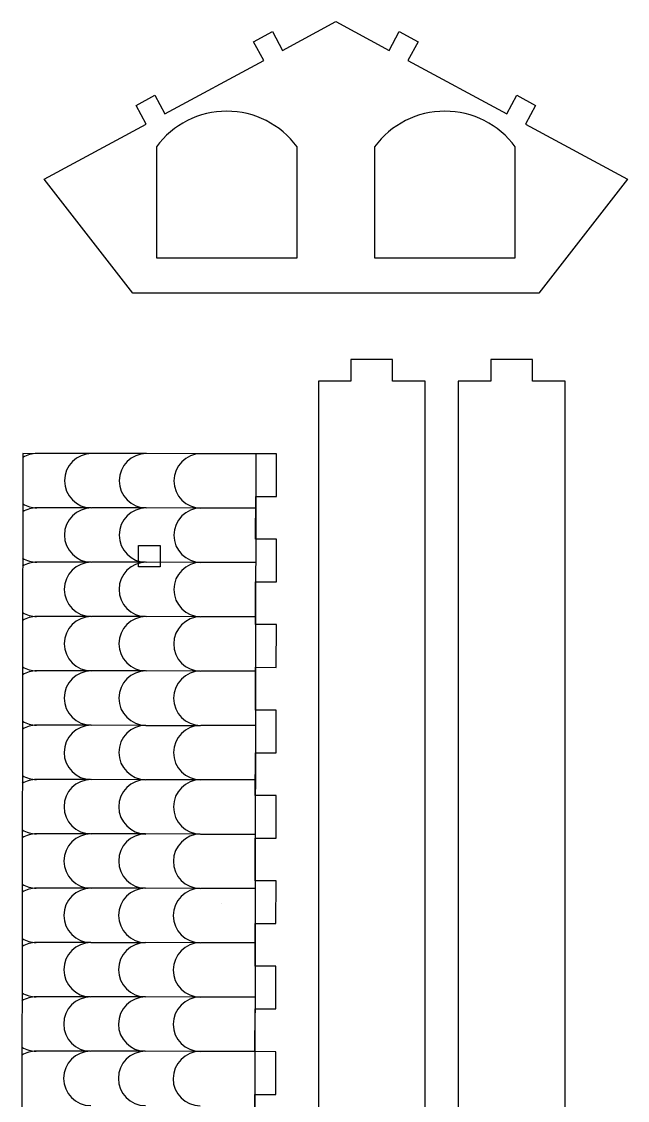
# Model space of a CAD drawing. Extents: x 3 to 797, y -421 to 397.
# Drawn here: x 488.9 to 602.3, y -232.6 to -30.5 of the extents above; entities that cross this region are included whole.
import ezdxf

# ---------------------------------------------------------------- set-up
doc = ezdxf.new("R2010")
doc.units = 0
doc.header["$MEASUREMENT"] = 0
for name, color, linetype in [('DEFAULT', 7, 'CONTINUOUS'), ('LAYER_02', 1, 'CONTINUOUS'), ('PLAT', 7, 'CONTINUOUS')]:
    doc.layers.add(name, color=color, linetype=linetype)

msp = doc.modelspace()

# ---------------------------------------------------------------- linework, layer by layer
at = {"layer": 'DEFAULT'}
for p, q in [((537.78, -35.91), (547.75, -30.51)), ((547.75, -30.51), (557.71, -35.91)), ((532.36, -34.3), (535.87, -32.39)), ((534.26, -37.81), (532.36, -34.3)), ((535.87, -32.39), (537.78, -35.91)), ((557.71, -35.91), (559.62, -32.39)), ((559.62, -32.39), (563.13, -34.3)), ((563.13, -34.3), (561.23, -37.81)), ((515.77, -47.82), (534.26, -37.81)), ((561.23, -37.81), (579.72, -47.82)), ((510.35, -46.21), (513.87, -44.31)), ((513.87, -44.31), (515.77, -47.82)), ((579.72, -47.82), (581.62, -44.31)), ((581.62, -44.31), (585.14, -46.21)), ((512.26, -49.73), (510.35, -46.21)), ((585.14, -46.21), (583.24, -49.73)), ((493.18, -60.06), (512.26, -49.73)), ((583.24, -49.73), (602.31, -60.06)), ((509.75, -81.39), (493.18, -60.06)), ((602.31, -60.06), (585.75, -81.39)), ((585.75, -81.39), (509.75, -81.39)), ((558.37, -93.84), (550.56, -93.84)), ((550.56, -93.84), (550.56, -97.89)), ((558.37, -97.89), (558.37, -93.84)), ((584.55, -93.84), (576.74, -93.84)), ((576.74, -93.84), (576.74, -97.89)), ((584.55, -97.89), (584.55, -93.84)), ((550.56, -97.89), (544.47, -97.89)), ((544.47, -97.89), (544.47, -301.89)), ((564.47, -97.89), (558.37, -97.89)), ((564.47, -301.89), (564.47, -97.89)), ((576.74, -97.89), (570.64, -97.89)), ((570.64, -97.89), (570.64, -301.89)), ((590.64, -97.89), (584.55, -97.89)), ((590.64, -301.89), (590.64, -97.89))]:
    msp.add_line(p, q, dxfattribs=at)
at = {"layer": 'LAYER_02'}
for p, q in [((514.17, -53.96), (514.17, -74.74)), ((540.49, -74.74), (540.49, -53.96)), ((555, -53.96), (555, -74.74)), ((581.32, -74.74), (581.32, -53.96)), ((514.17, -74.74), (540.49, -74.74)), ((555, -74.74), (581.32, -74.74)), ((501.93, -111.44), (491.79, -111.42)), ((512.18, -111.45), (502.04, -111.44)), ((522.42, -111.47), (512.28, -111.45)), ((532.66, -111.48), (522.52, -111.47)), ((532.76, -111.48), (532.44, -335.48)), ((501.92, -121.62), (491.78, -121.6)), ((512.16, -121.63), (502.02, -121.62)), ((522.4, -121.64), (512.26, -121.63)), ((532.65, -121.66), (522.51, -121.64)), ((501.9, -131.79), (491.77, -131.78)), ((512.15, -131.81), (502.01, -131.79)), ((522.39, -131.82), (512.25, -131.81)), ((532.63, -131.84), (522.49, -131.82)), ((501.89, -141.97), (491.75, -141.96)), ((512.13, -141.99), (501.99, -141.97)), ((522.37, -142), (512.24, -141.99)), ((532.62, -142.02), (522.48, -142)), ((501.87, -152.15), (491.74, -152.14)), ((512.12, -152.17), (501.98, -152.15)), ((522.36, -152.18), (512.22, -152.17)), ((532.6, -152.2), (522.46, -152.18)), ((501.86, -162.33), (491.72, -162.32)), ((512.1, -162.35), (501.96, -162.33)), ((512.21, -162.35), (522.35, -162.36)), ((532.59, -162.38), (522.45, -162.36)), ((501.85, -172.51), (491.71, -172.5)), ((512.09, -172.53), (501.95, -172.51)), ((522.33, -172.54), (512.19, -172.53)), ((532.57, -172.55), (522.43, -172.54)), ((501.83, -182.69), (491.69, -182.68)), ((512.07, -182.7), (501.94, -182.69)), ((522.32, -182.72), (512.18, -182.7)), ((522.42, -182.72), (532.56, -182.73)), ((501.82, -192.87), (491.68, -192.85)), ((512.06, -192.88), (501.92, -192.87)), ((522.3, -192.9), (512.16, -192.88)), ((532.54, -192.91), (522.41, -192.9)), ((501.8, -203.05), (491.66, -203.03)), ((501.91, -203.05), (512.04, -203.06)), ((522.29, -203.08), (512.15, -203.06)), ((532.53, -203.09), (522.39, -203.08)), ((501.79, -213.23), (491.65, -213.21)), ((512.03, -213.24), (501.89, -213.23)), ((522.27, -213.26), (512.13, -213.24)), ((532.51, -213.27), (522.38, -213.26)), ((501.77, -223.41), (491.63, -223.39)), ((512.02, -223.42), (501.88, -223.41)), ((522.26, -223.44), (512.12, -223.42)), ((532.5, -223.45), (522.36, -223.44))]:
    msp.add_line(p, q, dxfattribs=at)
for centre, radius, start, end in [((527.33, -63.66), 16.35, 36.3844, 143.6156), ((568.16, -63.66), 16.35, 36.3844, 143.6156), ((491.79, -116.48), 5.05, 89.9248, 121.464), ((502.05, -116.53), 5.09, 90.1487, 269.6879), ((512.29, -116.54), 5.09, 90.1487, 269.6879), ((522.53, -116.56), 5.09, 90.1487, 269.6879), ((491.79, -116.55), 5.05, 238.3726, 269.9117), ((491.77, -126.65), 5.05, 89.9248, 121.464), ((502.04, -126.71), 5.09, 90.1487, 269.6879), ((512.28, -126.72), 5.09, 90.1487, 269.6879), ((522.52, -126.73), 5.09, 90.1487, 269.6879), ((491.77, -126.73), 5.05, 238.3726, 269.9117), ((491.76, -136.83), 5.05, 89.9248, 121.464), ((502.02, -136.88), 5.09, 90.1487, 269.6879), ((512.26, -136.9), 5.09, 90.1487, 269.6879), ((522.51, -136.91), 5.09, 90.1487, 269.6879), ((491.76, -136.91), 5.05, 238.3726, 269.9117), ((491.74, -147.01), 5.05, 89.9248, 121.464), ((502.01, -147.06), 5.09, 90.1487, 269.6879), ((512.25, -147.08), 5.09, 90.1487, 269.6879), ((522.49, -147.09), 5.09, 90.1487, 269.6879), ((491.74, -147.08), 5.05, 238.3726, 269.9117), ((491.73, -157.19), 5.05, 89.9248, 121.464), ((501.99, -157.24), 5.09, 90.1487, 269.6879), ((512.23, -157.26), 5.09, 90.1487, 269.6879), ((522.48, -157.27), 5.09, 90.1487, 269.6879), ((491.73, -157.26), 5.05, 238.3726, 269.9117), ((491.72, -167.37), 5.05, 89.9248, 121.464), ((501.98, -167.42), 5.09, 90.1487, 269.6879), ((512.22, -167.44), 5.09, 90.1487, 269.6879), ((522.46, -167.45), 5.09, 90.1487, 269.6879), ((491.72, -167.44), 5.05, 238.3726, 269.9117), ((491.7, -177.55), 5.05, 89.9248, 121.464), ((501.96, -177.6), 5.09, 90.1487, 269.6879), ((512.21, -177.62), 5.09, 90.1487, 269.6879), ((522.45, -177.63), 5.09, 90.1487, 269.6879), ((491.7, -177.62), 5.05, 238.3726, 269.9117), ((491.69, -187.73), 5.05, 89.9248, 121.464), ((501.95, -187.78), 5.09, 90.1487, 269.6879), ((512.19, -187.79), 5.09, 90.1487, 269.6879), ((522.43, -187.81), 5.09, 90.1487, 269.6879), ((491.67, -197.91), 5.05, 89.9248, 121.464), ((491.69, -187.8), 5.05, 238.3726, 269.9117), ((501.93, -197.96), 5.09, 90.1487, 269.6879), ((512.18, -197.97), 5.09, 90.1487, 269.6879), ((522.42, -197.99), 5.09, 90.1487, 269.6879), ((491.67, -197.98), 5.05, 238.3726, 269.9117), ((491.66, -208.09), 5.05, 89.9248, 121.464), ((501.92, -208.14), 5.09, 90.1487, 269.6879), ((512.16, -208.15), 5.09, 90.1487, 269.6879), ((522.4, -208.17), 5.09, 90.1487, 269.6879), ((491.64, -218.27), 5.05, 89.9248, 121.464), ((491.66, -208.16), 5.05, 238.3726, 269.9117), ((501.9, -218.32), 5.09, 90.1487, 269.6879), ((512.15, -218.33), 5.09, 90.1487, 269.6879), ((522.39, -218.35), 5.09, 90.1487, 269.6879), ((491.64, -218.34), 5.05, 238.3726, 269.9117), ((491.63, -228.45), 5.05, 89.9248, 121.464), ((501.89, -228.5), 5.09, 90.1487, 269.6879), ((512.13, -228.51), 5.09, 90.1487, 269.6879), ((522.38, -228.53), 5.09, 90.1487, 269.6879)]:
    msp.add_arc(centre, radius, start, end, dxfattribs=at)
at = {"layer": 'PLAT'}
for p, q in [((489.15, -112.05), (488.93, -264.58)), ((532.76, -111.48), (489.15, -111.42)), ((489.15, -111.42), (489.15, -112.05)), ((536.66, -111.49), (532.76, -111.48)), ((536.65, -119.49), (536.66, -111.49)), ((532.74, -127.48), (532.75, -119.48)), ((532.75, -119.48), (536.65, -119.49)), ((510.84, -132.64), (510.84, -128.64)), ((510.84, -128.64), (514.84, -128.64)), ((514.84, -128.64), (514.84, -132.64)), ((536.64, -127.49), (532.74, -127.48)), ((536.63, -135.49), (536.64, -127.49)), ((514.84, -132.64), (510.84, -132.64)), ((532.72, -143.48), (532.73, -135.48)), ((532.73, -135.48), (536.63, -135.49)), ((536.61, -143.49), (532.72, -143.48)), ((536.6, -151.49), (536.61, -143.49)), ((532.7, -159.48), (532.71, -151.48)), ((532.71, -151.48), (536.6, -151.49)), ((536.59, -159.49), (532.7, -159.48)), ((536.58, -167.49), (536.59, -159.49)), ((532.67, -175.48), (532.68, -167.48)), ((532.68, -167.48), (536.58, -167.49)), ((536.57, -175.49), (532.67, -175.48)), ((536.56, -183.49), (536.57, -175.49)), ((532.65, -191.48), (532.66, -183.48)), ((532.66, -183.48), (536.56, -183.49)), ((536.55, -191.49), (532.65, -191.48)), ((536.53, -199.49), (536.55, -191.49)), ((526.39, -195.66), (526.39, -195.66)), ((532.63, -207.48), (532.64, -199.48)), ((532.64, -199.48), (536.53, -199.49)), ((536.52, -207.49), (532.63, -207.48)), ((536.51, -215.49), (536.52, -207.49)), ((532.6, -223.48), (532.62, -215.48)), ((532.62, -215.48), (536.51, -215.49)), ((536.5, -223.49), (532.6, -223.48)), ((536.49, -231.49), (536.5, -223.49)), ((532.58, -239.48), (532.59, -231.48)), ((532.59, -231.48), (536.49, -231.49))]:
    msp.add_line(p, q, dxfattribs=at)

doc.saveas('drawing.dxf')
